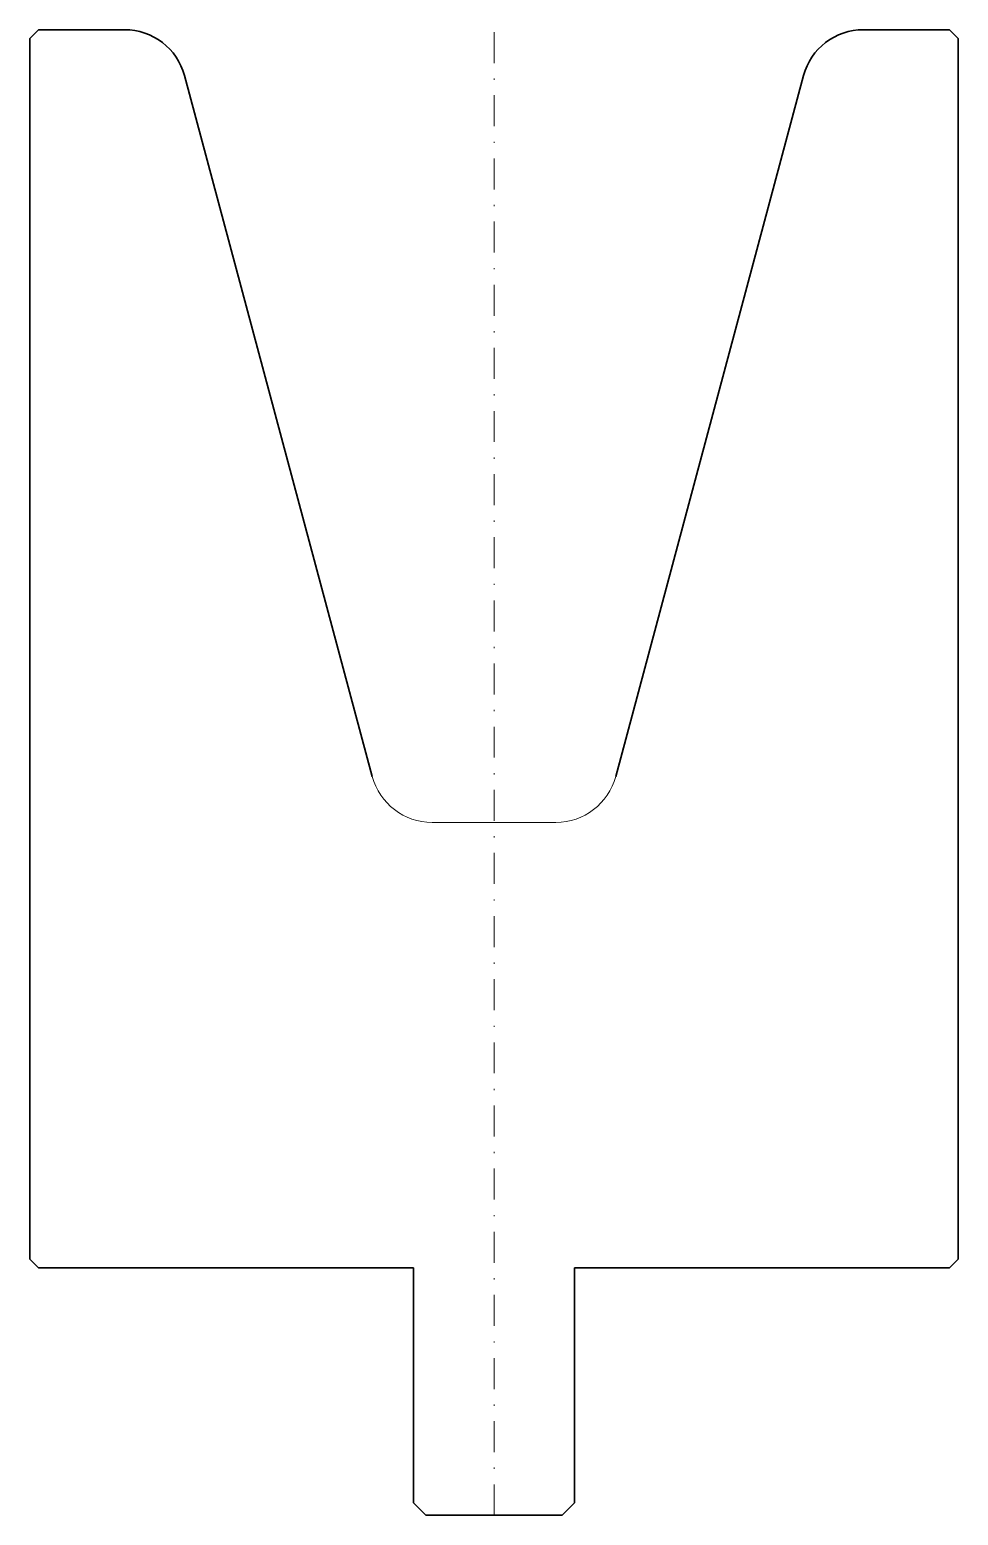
# Model space of a CAD drawing. Header units: millimetres. Extents: x -38 to 38, y -120 to 0.
import ezdxf

# ---------------------------------------------------------------- set-up
doc = ezdxf.new("R2010")
doc.units = ezdxf.units.MM
doc.header["$LTSCALE"] = 5
doc.linetypes.add('AUSGEZOGEN', pattern=[0])
doc.linetypes.add('DASHDOT', pattern=[1, 0.5, -0.25, 0, -0.25])
doc.layers.add('2', color=7, linetype='Continuous')

msp = doc.modelspace()

# ---------------------------------------------------------------- linework, layer by layer
at = {"layer": '2', "color": 18, "linetype": 'AUSGEZOGEN', "lineweight": 18, "true_color": 0x000000}
for p, q in [((-36.8, 0), (-37.5, -0.7)), ((36.8, 0), (37.5, -0.7)), ((5, -64.03), (-5, -64.03)), ((37.5, -99.3), (36.8, -100))]:
    msp.add_line(p, q, dxfattribs=at)
at = {"layer": '2', "color": 7, "linetype": 'AUSGEZOGEN', "lineweight": 35}
for p, q in [((-29.83, 0), (-36.8, 0)), ((29.83, 0), (36.8, 0)), ((-37.5, -99.3), (-37.5, -0.7)), ((37.5, -99.3), (37.5, -0.7)), ((-9.83, -60.32), (-25, -3.71)), ((9.83, -60.32), (25, -3.71)), ((-37.5, -99.3), (-36.8, -100)), ((-36.8, -100), (-6.5, -100)), ((-6.5, -100), (-6.5, -119)), ((6.5, -119), (6.5, -100)), ((6.5, -100), (36.8, -100)), ((-6.5, -119), (-5.5, -120)), ((-5.5, -120), (5.5, -120)), ((5.5, -120), (6.5, -119))]:
    msp.add_line(p, q, dxfattribs=at)
at = {"layer": '2', "color": 7, "linetype": 'DASHDOT', "lineweight": 18}
msp.add_line((0, -120), (0, 0), dxfattribs=at)
at = {"layer": '2', "color": 7, "linetype": 'AUSGEZOGEN', "lineweight": 35}
for centre, start, end in [((-29.83, -5), 15, 90), ((29.83, -5), 90, 165)]:
    msp.add_arc(centre, 5, start, end, dxfattribs=at)
at = {"layer": '2', "color": 18, "linetype": 'AUSGEZOGEN', "lineweight": 18, "true_color": 0x000000}
for centre, start, end in [((-5, -59.03), 195, 270), ((5, -59.03), 270, 345)]:
    msp.add_arc(centre, 5, start, end, dxfattribs=at)

doc.saveas('drawing.dxf')
